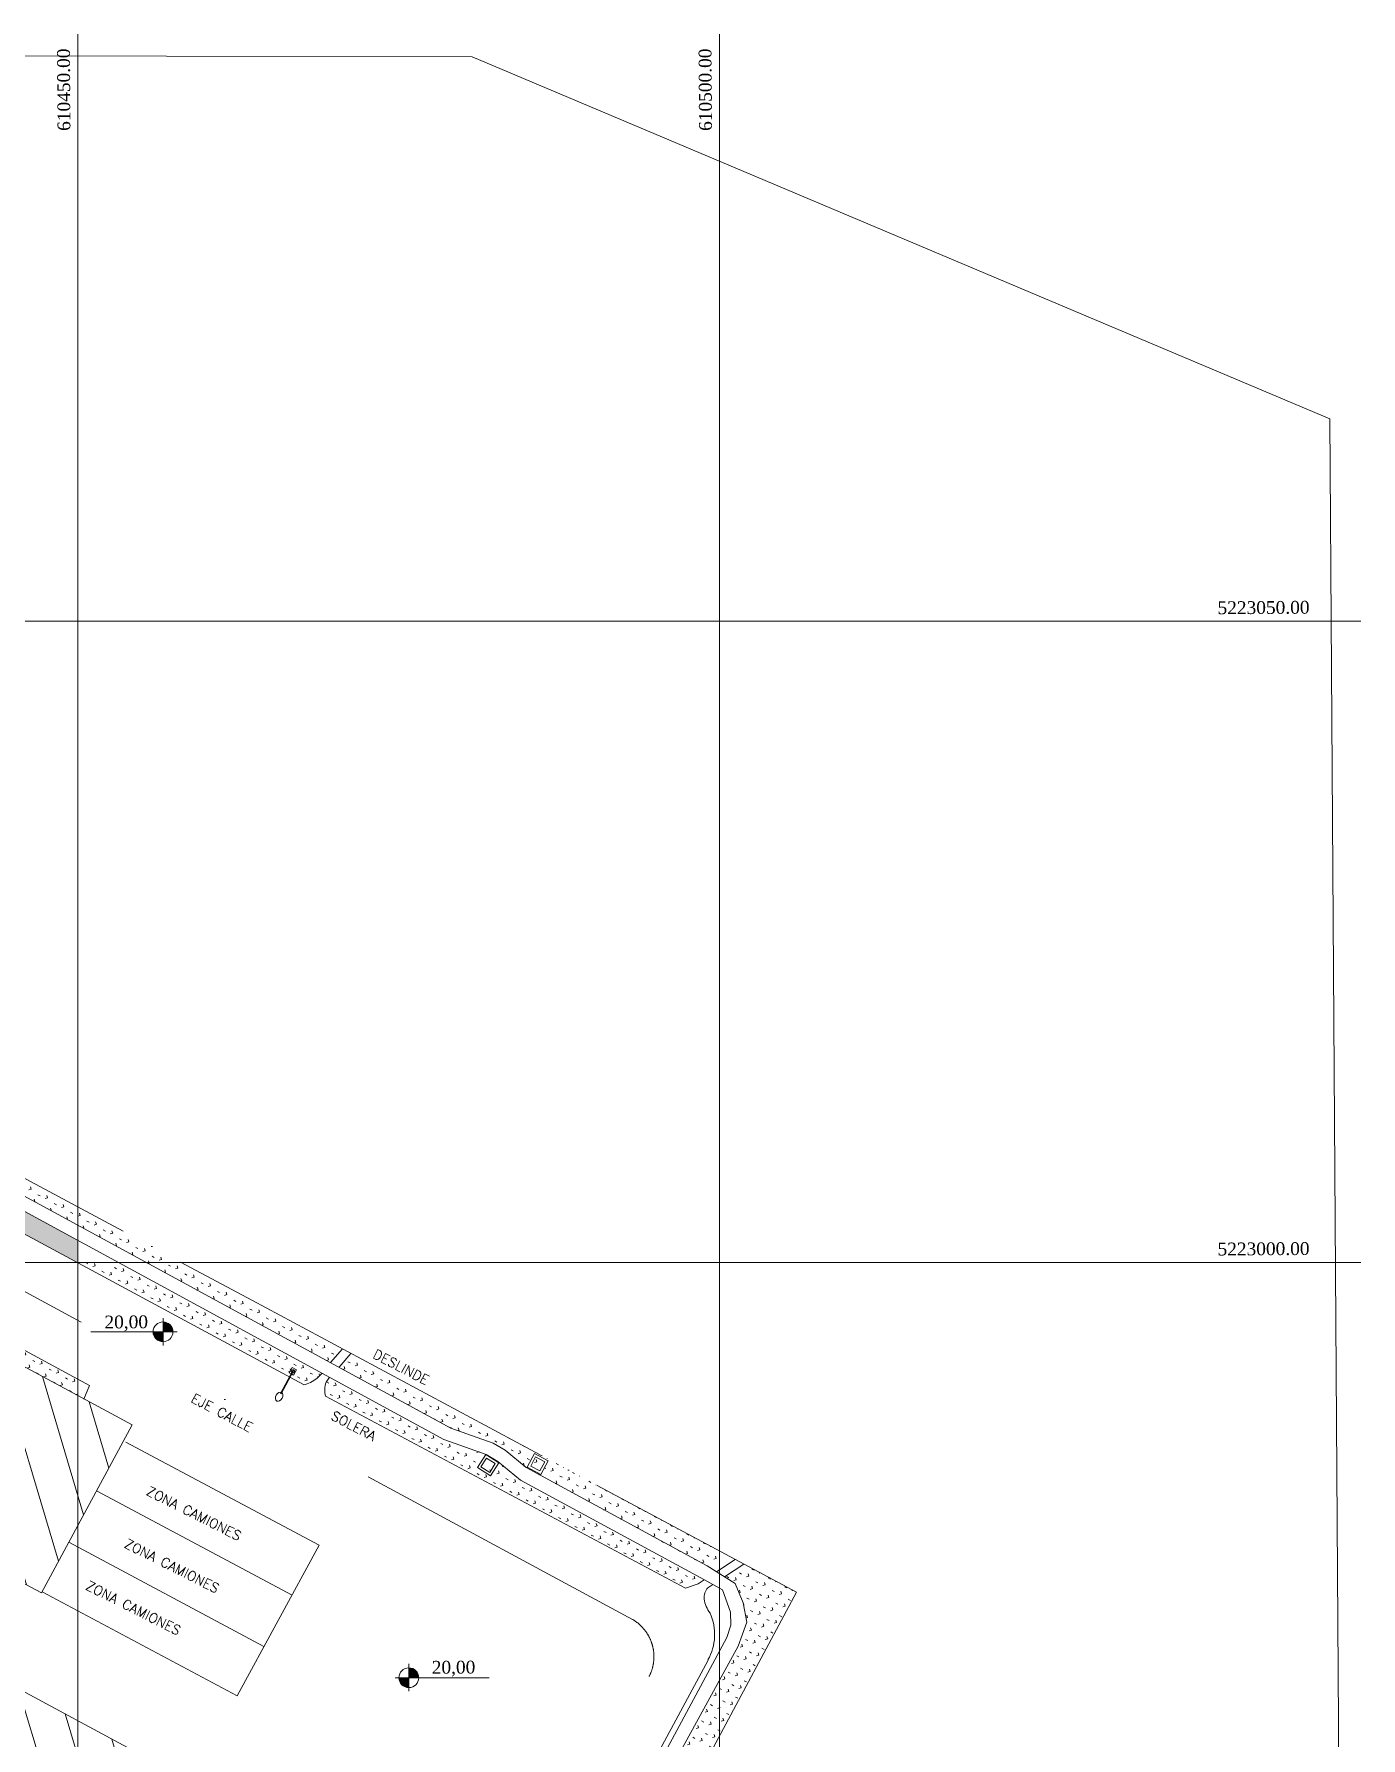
# Model space of a CAD drawing. Header units: centimetres. Extents: x 7802 to 40592, y -4163 to 24577.
# Drawn here: x 28659 to 39000, y 11293 to 24577 of the extents above; entities that cross this region are included whole.
import ezdxf

# ---------------------------------------------------------------- set-up
doc = ezdxf.new("R2010")
doc.units = ezdxf.units.CM
doc.linetypes.add('IMPORT-LÍMITE2', pattern=[3683, 635, -254, 0, -254, 2540, 0])
doc.linetypes.add('IMPORT-TRAZO_Y_PUNTOX2', pattern=[5080, 2540, -1270, 0, -1270])
for name, color, linetype, lineweight, true_color in [('ACHURADO', 4, 'Continuous', 9, 0x00ffff), ('Base - Emplazamiento_dwg', 7, 'Continuous', 9, 0x767676), ('edificios', 4, 'Continuous', 9, 0x00ffff), ('linea propiedad', 6, 'IMPORT-LÍMITE2', 9, 0xff00ff), ('PASTO', 3, 'Continuous', 9, 0x00ff00), ('solera', 1, 'Continuous', 9, 0xff0000)]:
    doc.layers.add(name, color=color, linetype=linetype, lineweight=lineweight, true_color=true_color)
for name, color, linetype, lineweight in [('camara inspeccion', 7, 'Continuous', 9), ('cota nivel', 7, 'Continuous', 9), ('E-LITE-EQPM', 7, 'Continuous', 9), ('eje calle', 7, 'IMPORT-TRAZO_Y_PUNTOX2', 9), ('estacionamientos', 7, 'Continuous', 9), ('grilla', 7, 'Continuous', 9), ('luminarias', 7, 'Continuous', 9), ('TEXTO', 7, 'Continuous', 9), ('VEREDAS', 7, 'Continuous', 9)]:
    doc.layers.add(name, color=color, linetype=linetype, lineweight=lineweight)
doc.styles.add('Simplex', font='simplex_.ttf', dxfattribs={"height": 75})
doc.styles.add('Times New Roman', font='times.ttf', dxfattribs={"height": 100})
pattern_1 = [(151.66, (-61025000, -522285000), (-97.853965094, -29.283148145), [19.152, -125.298]), (106.66, (-61025000, -522285000), (-97.854372693, -29.28327012), [19.152, -82.99]), (196.66, (-61025000, -522285000), (29.28327012, -97.854372693), [19.152, -82.99])]

# ---------------------------------------------------------------- blocks, each defined once
blk = doc.blocks.new('Base - Emplazamiento_dwg_luminariayadran1-1977901-N01-Emplazamiento')
at = {"layer": 'E-LITE-EQPM', "flags": 128}
for points in [[(8831, -196317), (8831, 0)], [(16451, 0), (16451, -196317)]]:
    blk.add_lwpolyline(points, close=True, dxfattribs=at)
at = {"layer": 'E-LITE-EQPM'}
blk.add_ellipse((12641, -223565), major_axis=(0, 38295), ratio=0.666666667, dxfattribs=at)
at = {"layer": 'luminarias'}
blk.add_line((8831, -196317), (16451, -196317), dxfattribs=at)
at = {"layer": 'luminarias', "flags": 128}
blk.add_lwpolyline([(16451, -23241), (31918, -23241), (31918, 23765), (-7576, 23765), (-7576, -23241), (8831, -23241)], dxfattribs=at)
at = {"layer": 'luminarias'}
for centre, radius, start, end in [((12641, 0), 12641, 287.5420336, 252.4579664), ((12641, -1921), 4267, 26.7617068, 153.2382932)]:
    blk.add_arc(centre, radius, start, end, dxfattribs=at)
blk = doc.blocks.new('Base - Emplazamiento_dwg-1977893-N01-Emplazamiento')
at = {"layer": 'ACHURADO'}
h = blk.add_hatch(dxfattribs=at)
h.set_pattern_fill('FP_3', color=256, style=0, pattern_type=2)
h.set_pattern_definition([(106.66, (-61025000, -522285000), (-279.57311, -83.66325054), [])])
h.paths.add_polyline_path([(12931, 429), (13767, 1978), (14552, 1554), (15709, 3700), (15764, 3671), (17640, 7149), (18503, 6683), (19471, 8478), (19843, 8277), (20643, 9760), (20264, 9965), (20815, 10987), (19127, 11897), (19479, 12551), (19716, 12423), (20423, 13733), (16694, 15744), (9761, 2889), (10295, 2601), (9916, 1899), (11427, 1084), (11492, 1205)])
at = {"layer": 'cota nivel'}
h = blk.add_hatch(color=256, dxfattribs=at)
h.paths.add_polyline_path([(20664, 14459), (20742, 14459), (20741, 14469), (20739, 14478), (20737, 14487), (20733, 14495), (20728, 14503), (20722, 14511), (20716, 14517), (20708, 14523), (20700, 14528), (20692, 14532), (20683, 14534), (20674, 14536), (20664, 14537)])
h.paths.add_polyline_path([(20664, 14382), (20664, 14459), (20587, 14459), (20588, 14450), (20589, 14441), (20592, 14432), (20596, 14424), (20601, 14416), (20607, 14408), (20613, 14402), (20621, 14396), (20629, 14391), (20637, 14387), (20646, 14385), (20655, 14383)])
h = blk.add_hatch(color=256, dxfattribs=at)
h.paths.add_polyline_path([(22580, 11762), (22657, 11762), (22656, 11772), (22655, 11781), (22652, 11790), (22648, 11798), (22643, 11806), (22637, 11814), (22631, 11820), (22624, 11826), (22616, 11831), (22607, 11835), (22598, 11837), (22589, 11839), (22580, 11840)])
h.paths.add_polyline_path([(22580, 11685), (22580, 11762), (22502, 11762), (22503, 11753), (22505, 11744), (22507, 11735), (22511, 11726), (22516, 11718), (22522, 11711), (22528, 11705), (22536, 11699), (22544, 11694), (22552, 11690), (22561, 11687), (22570, 11686)])
at = {"layer": 'PASTO'}
h = blk.add_hatch(dxfattribs=at)
h.set_pattern_fill('FP_1', color=256, style=0, pattern_type=2)
h.set_pattern_definition(pattern_1)
h.paths.add_polyline_path([(20000, 15291), (20000, 15433), (16754, 17176), (16721, 17194), (15000, 17196), (15000, 17152), (16579, 17152), (19166, 15744)])
h = blk.add_hatch(dxfattribs=at)
h.set_pattern_fill('FP_1', color=256, style=0, pattern_type=2)
h.set_pattern_definition(pattern_1)
h.paths.add_polyline_path([(19992, 15000), (20000, 15000), (20000, 15172), (18262, 16118), (18205, 16011), (18098, 16068), (18156, 16176), (16548, 17050), (16537, 17031), (16435, 17087), (16354, 17043), (13998, 17058), (13955, 16940), (16101, 16937), (16142, 16936), (16183, 16933), (16224, 16929), (16264, 16924), (16305, 16918), (16346, 16912), (16413, 16899), (16439, 16893), (16465, 16886), (16491, 16878), (16517, 16869), (16542, 16859), (16567, 16849), (19453, 15291)])
h.paths.add_polyline_path([(16485, 16919), (16379, 16976), (16436, 17082), (16542, 17025)])
h.paths.add_polyline_path([(16477, 16946), (16515, 17017), (16444, 17055), (16406, 16984)])
h = blk.add_hatch(dxfattribs=at)
h.set_pattern_fill('FP_1', color=256, style=0, pattern_type=2)
h.set_pattern_definition(pattern_1)
h.paths.add_polyline_path([(20000, 13961), (20000, 14090), (16121, 16189), (16095, 16202), (16069, 16214), (16042, 16225), (16015, 16235), (15987, 16243), (15959, 16250), (15931, 16257), (15902, 16261), (15874, 16265), (15845, 16268), (15816, 16269), (15787, 16269), (15756, 16267), (15729, 16265), (15701, 16261), (15672, 16256), (15644, 16250), (15616, 16243), (15588, 16234), (15561, 16225), (15534, 16214), (15508, 16202), (15482, 16189), (15457, 16175), (15432, 16160), (15408, 16143), (15385, 16126), (15362, 16108), (15341, 16089), (15320, 16069), (15300, 16048), (15281, 16026), (15263, 16003), (15246, 15980), (15230, 15956), (15214, 15931), (15200, 15906), (15059, 15665), (14700, 15000), (16293, 15000), (16694, 15744), (18748, 14636)])
h.paths.add_polyline_path([(15432, 15461), (15326, 15518), (15383, 15624), (15490, 15567)])
h.paths.add_polyline_path([(15424, 15488), (15462, 15559), (15392, 15597), (15353, 15526)])
h = blk.add_hatch(dxfattribs=at)
h.set_pattern_fill('FP_1', color=256, style=0, pattern_type=2)
h.set_pattern_definition(pattern_1)
h.paths.add_polyline_path([(20807, 15000), (20000, 15433), (20000, 15291), (20535, 15000), (20743, 15000)])
h = blk.add_hatch(dxfattribs=at)
h.set_pattern_fill('FP_1', color=256, style=0, pattern_type=2)
h.set_pattern_definition(pattern_1)
h.paths.add_polyline_path([(24736, 12459), (24834, 12495), (24881, 12525), (24836, 12550), (23450, 13303), (23274, 13448), (23183, 13503), (22853, 13620), (21961, 14106), (21936, 14067), (21931, 14051), (21928, 14036), (21926, 14020), (21925, 14004), (21926, 13988), (21928, 13972), (21931, 13957), (24409, 12634)])
h.paths.add_polyline_path([(23216, 13336), (23115, 13400), (23180, 13502), (23281, 13437)])
h.paths.add_polyline_path([(23210, 13363), (23253, 13431), (23186, 13474), (23142, 13407)])
h.paths.add_polyline_path([(21758, 14047), (21774, 14050), (21790, 14055), (21805, 14061), (21820, 14068), (21835, 14076), (21849, 14086), (21862, 14096), (21905, 14136), (20317, 15000), (20000, 15000), (20000, 14996), (21647, 14106), (21662, 14133), (21647, 14141), (21669, 14182), (21704, 14163), (21682, 14122), (21668, 14129), (21654, 14103)])
h = blk.add_hatch(dxfattribs=at)
h.set_pattern_fill('FP_1', color=256, style=0, pattern_type=2)
h.set_pattern_definition(pattern_1)
h.paths.add_polyline_path([(21970, 14220), (22064, 14326), (20807, 15000), (20535, 15000), (20807, 14852)])
h = blk.add_hatch(dxfattribs=at)
h.set_pattern_fill('FP_1', color=256, style=0, pattern_type=2)
h.set_pattern_definition(pattern_1)
h.paths.add_polyline_path([(24977, 12588), (25000, 12603), (25000, 12750), (22129, 14291), (22038, 14183), (22908, 13709), (23238, 13592), (23330, 13535), (23495, 13400), (24905, 12634)])
h.paths.add_polyline_path([(23609, 13347), (23503, 13404), (23560, 13510), (23666, 13453)])
h.paths.add_polyline_path([(23601, 13374), (23639, 13445), (23568, 13483), (23530, 13412)])
h = blk.add_hatch(dxfattribs=at)
h.set_pattern_fill('FP_1', color=256, style=0, pattern_type=2)
h.set_pattern_definition(pattern_1)
h.paths.add_polyline_path([(25000, 11305), (25600, 12428), (25191, 12648), (25039, 12548), (25122, 12496), (25185, 12347), (25213, 12194), (25147, 12007), (25000, 11740)])
h = blk.add_hatch(dxfattribs=at)
h.set_pattern_fill('FP_1', color=256, style=0, pattern_type=2)
h.set_pattern_definition(pattern_1)
h.paths.add_polyline_path([(24732, 10000), (24861, 10000), (24945, 10137), (24516, 10399), (25000, 11305), (25000, 11740), (24165, 10214), (24173, 10210), (24180, 10224), (24222, 10202), (24203, 10167), (24162, 10189), (24169, 10203), (24161, 10207), (24047, 10000)])
at = {"layer": 'camara inspeccion', "flags": 128}
for points in [[(23180, 13502), (23281, 13437), (23216, 13336), (23115, 13400)], [(23186, 13474), (23253, 13431), (23210, 13363), (23142, 13407)], [(23560, 13510), (23666, 13453), (23609, 13347), (23503, 13404)], [(23568, 13483), (23639, 13445), (23601, 13374), (23530, 13412)]]:
    blk.add_lwpolyline(points, close=True, dxfattribs=at)
at = {"layer": 'cota nivel'}
for p, q in [((20664, 14353), (20664, 14566)), ((20102, 14459), (20773, 14459)), ((22580, 11656), (22580, 11869)), ((22474, 11762), (23205, 11762))]:
    blk.add_line(p, q, dxfattribs=at)
for centre in [(20664, 14459), (22580, 11762)]:
    blk.add_circle(centre, 77.2, dxfattribs=at)
at = {"layer": 'edificios', "flags": 128}
blk.add_lwpolyline([(20815, 10987), (20264, 9965), (20643, 9760), (19843, 8277), (19471, 8478), (18503, 6683), (17640, 7149), (15764, 3671), (15709, 3700), (14552, 1554), (13767, 1978), (12931, 429), (11492, 1205), (11427, 1084), (9916, 1899), (10295, 2601), (9761, 2889), (16694, 15744), (20423, 13733), (19716, 12423), (19479, 12551), (19127, 11897)], close=True, dxfattribs=at)
at = {"layer": 'eje calle'}
blk.add_line((17921, -339), (24452, 11770), dxfattribs=at)
at = {"layer": 'eje calle', "flags": 128}
blk.add_lwpolyline([(8513, 19260), (13475, 16560), (13942, 16532), (16176, 16539), (16456, 16463), (20129, 14478), (24322, 12217)], dxfattribs=at)
at = {"layer": 'eje calle'}
blk.add_arc((24154, 11926), 336, 332.407, 59.9427, dxfattribs=at)
at = {"layer": 'estacionamientos'}
for p, q in [((21670, 12405), (20145, 13218)), ((21451, 12006), (19929, 12818))]:
    blk.add_line(p, q, dxfattribs=at)
at = {"layer": 'estacionamientos', "flags": 128}
blk.add_lwpolyline([(20374, 13598), (21880, 12795), (21241, 11620), (19721, 12431)], dxfattribs=at)
at = {"layer": 'grilla'}
for p, q in [((20000, 24577), (20000, -4163)), ((25000, 24577), (25000, -4163)), ((-1198, 20000), (30000, 20000)), ((-1198, 15000), (30000, 15000))]:
    blk.add_line(p, q, dxfattribs=at)
at = {"layer": 'linea propiedad', "flags": 128}
blk.add_lwpolyline([(9040, 17367), (8226, 15849), (7326, 16335), (720, 3411), (16991, -3431), (27860, 5406), (24856, 9119), (24504, 9417), (24945, 10137), (24516, 10399), (25600, 12428), (16992, 17047), (18343, 19835), (18266, 20115), (11574, 24014), (11251, 23088), (9871, 20109), (9843, 19926)], dxfattribs=at)
at = {"layer": 'PASTO', "flags": 128}
blk.add_lwpolyline([(29627, -2602), (29868, 5159), (29757, 21578), (23073, 24399), (-752, 24452), (-769, 16622), (-800, 2485)], dxfattribs=at)
at = {"layer": 'solera'}
for p, q in [((21758, 14047), (16567, 16849)), ((21970, 14220), (22064, 14326)), ((22038, 14183), (22129, 14291)), ((21862, 14096), (21905, 14136)), ((21936, 14067), (21961, 14106)), ((24977, 12588), (25124, 12684)), ((25039, 12548), (25191, 12648)), ((24910, 12464), (24948, 12489))]:
    blk.add_line(p, q, dxfattribs=at)
at = {"layer": 'solera', "flags": 128}
for points in [[(20048, 13935), (20092, 14040), (16121, 16189)], [(21931, 13957), (24736, 12459), (24834, 12495), (24881, 12525)], [(19171, 903), (18479, -371), (18340, -296), (24912, 11900)]]:
    blk.add_lwpolyline(points, dxfattribs=at)
at = {"layer": 'solera'}
for centre, radius, start, end in [((21714, 14275), 233, 280.9467, 309.5469), ((22127, 14003), 202, 161.6462, 193.3019), ((24995, 12387), 114, 137.4283, 185.8325), ((25127, 12415), 249, 189.0859, 216.8809), ((24556, 12099), 407, 330.7705, 24.2061)]:
    blk.add_arc(centre, radius, start, end, dxfattribs=at)
at = {"layer": 'VEREDAS', "flags": 128}
for points in [[(13845, 16941), (13912, 17117), (14061, 17152), (16579, 17152), (22908, 13709), (23238, 13592), (23330, 13535), (23495, 13400), (24905, 12634), (25122, 12496), (25185, 12347), (25213, 12194), (25147, 12007), (23919, 9766), (23654, 9274), (23816, 9187)], [(13955, 16941), (13998, 17058), (16354, 17043), (16435, 17087), (16537, 17031), (16548, 17050), (22853, 13620), (23183, 13503), (23274, 13448), (23450, 13303), (24855, 12540), (25024, 12447), (25087, 12272), (25090, 12171), (25058, 12075), (23575, 9316), (23532, 9340)]]:
    blk.add_lwpolyline(points, dxfattribs=at)
at = {"xscale": 0.001005330536876475, "yscale": 0.001005330536876475, "zscale": 0.001005330536876475, "rotation": 331.6602752990373}
blk.add_blockref('Base - Emplazamiento_dwg_luminariayadran1-1977901-N01-Emplazamiento', (21665, 14157), dxfattribs=at)
at = {"layer": 'TEXTO', "attachment_point": 1}
for s, insert, char_height, width, rotation, line_spacing_factor, style in [('610450.00', (19842, 23822), 100, 768.8, 90.3432, 1.029793, 'Times New Roman'), ('610500.00', (24842, 23822), 100, 768.8, 90.3432, 1.029793, 'Times New Roman'), ('5223050.00', (28882, 20154), 100, 859.25, 0.3432, 1.029793, 'Times New Roman'), ('5223000.00', (28882, 15154), 100, 859.25, 0.3432, 1.029793, 'Times New Roman'), ('20,00', (20207, 14585), 100, 407.01, 0.3432, 1.029793, 'Times New Roman'), ('DESLINDE', (22327, 14327), 75, 611.05, 332.5787, 1.125731, 'Simplex'), ('EJE CALLE', (20910, 13982), 75, 715.9, 332.4191, 1.125731, 'Simplex'), ('SOLERA', (22000, 13846), 75, 502.58, 332.4191, 1.125731, 'Simplex'), ('ZONA CAMIONES', (20560, 13258), 75, 1119.05, 333.3099, 1.125731, 'Simplex'), ('ZONA CAMIONES', (20388, 12849), 75, 1119.05, 333.3099, 1.125731, 'Simplex'), ('ZONA CAMIONES', (20088, 12521), 75, 1119.05, 333.3099, 1.125731, 'Simplex'), ('20,00', (22758, 11893), 100, 407.01, 0.3432, 1.029793, 'Times New Roman')]:
    blk.add_mtext(s, dxfattribs=dict(at, insert=insert, char_height=char_height, width=width, rotation=rotation, line_spacing_factor=line_spacing_factor, style=style))

msp = doc.modelspace()

# ---------------------------------------------------------------- block references
at = {"layer": 'Base - Emplazamiento_dwg', "color": 7}
msp.add_blockref('Base - Emplazamiento_dwg-1977893-N01-Emplazamiento', (9000, 0), dxfattribs=at)

doc.saveas('drawing.dxf')
